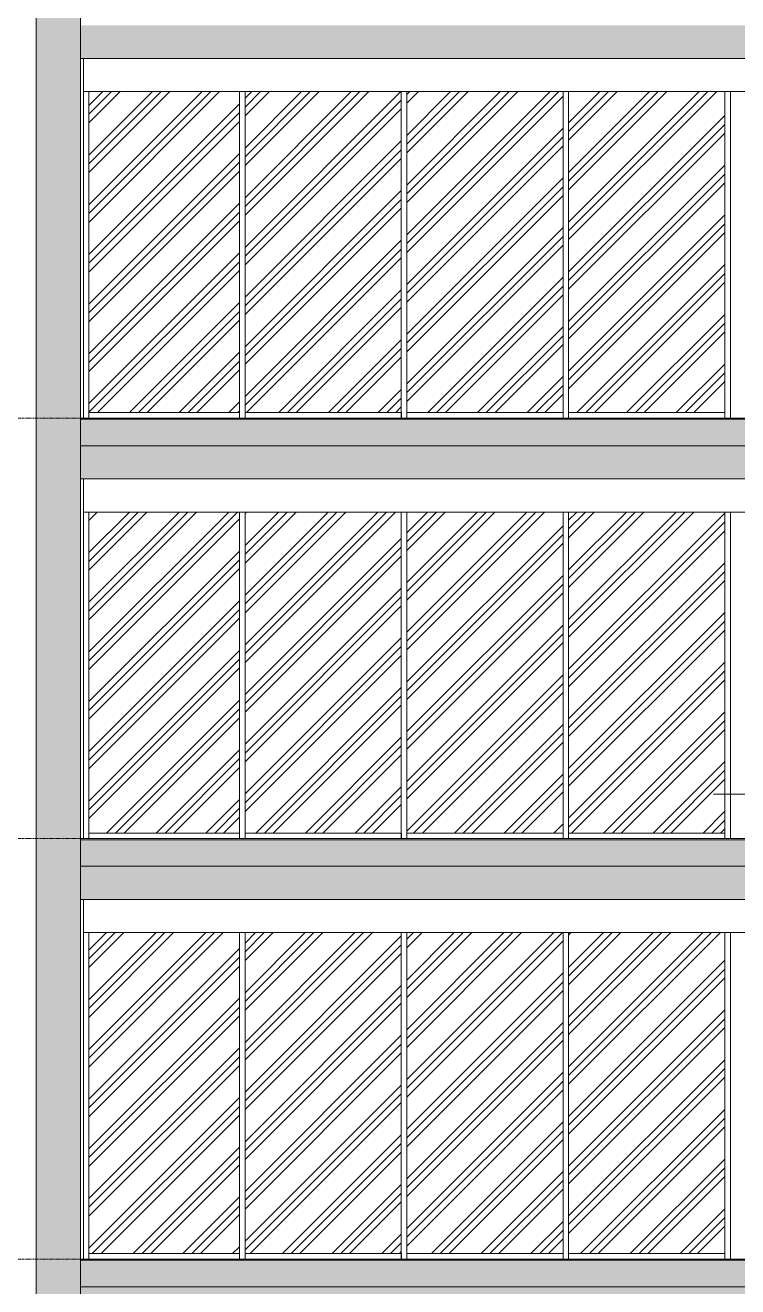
# Model space of a CAD drawing. Header units: millimetres. Extents: x 78096 to 288885, y -20632 to 149556.
# Drawn here: x 229584 to 236021, y 119050 to 130450 of the extents above; entities that cross this region are included whole.
import ezdxf

# ---------------------------------------------------------------- set-up
doc = ezdxf.new("R2010")
doc.units = ezdxf.units.MM
doc.linetypes.add('Centre', pattern=[31.75, 6.35, -4.7625, 15.875, -4.7625])
doc.linetypes.add('Grid Line', pattern=[22.225, 12.7, -3.175, 3.175, -3.175])
for name, color, linetype, lineweight in [('A-DETL', 90, 'Continuous', 9), ('A-DETL-GENF', 92, 'Continuous', 9), ('A-FLOR-FNSH', 192, 'Continuous', 35), ('A-FLOR-LEVL', 51, 'Continuous', 9), ('A-FLOR-MCUT', 51, 'Continuous', 9), ('A-FLOR-PATT', 8, 'Continuous', 35), ('A-GLAZ-CURT', 52, 'Continuous', 9), ('A-GLAZ-CWMG', 51, 'Continuous', 9), ('A-WALL', 113, 'Continuous', 9), ('A-WALL-FNSH', 113, 'Continuous', 25), ('G-ANNO-DIMS', 111, 'Continuous', 9), ('S-BEAM', 12, 'Continuous', 9), ('S-COLS', 52, 'Continuous', 9), ('S-GRID', 1, 'Continuous', 9)]:
    doc.layers.add(name, color=color, linetype=linetype, lineweight=lineweight)
pattern_1 = [(45, (5066.1, 117385), (-224.5064, 224.5064), []), (45, (5145.46, 117385), (0, 449.013), []), (45, (4986.7, 117385), (0, 449.013), [])]
pattern_2 = [(0, (230762.54, 117385), (812.8, 203.2), [33.528, -576.072, 33.528, -576.072, -3251.2]), (0, (230762.54, 117385), (812.8, 203.2), [-1219.2, 33.528, -1185.672, 33.528, -576.072, -1422.4]), (0, (230762.54, 117385), (812.8, 203.2), [-3048, 33.528, -372.872, 33.528, -982.472]), (120, (231067.34, 117486.6), (-582.3764, 602.3054), [33.528, -576.072, 33.528, -3827.272]), (120, (231067.34, 117486.6), (-582.3764, 602.3054), [-643.128, -576.072, 33.528, -1185.672, -2032]), (120, (231067.34, 117486.6), (-582.3764, 602.3054), [-2438.4, 33.528, -576.072, 33.528, -1388.872]), (120, (231067.34, 117486.6), (-582.3764, 602.3054), [-3081.528, -372.872, 33.528, -982.472]), (240, (231168.94, 117893), (-230.4236, -805.5054), [33.528, -576.072, 33.528, -3827.272]), (240, (231168.94, 117893), (-230.4236, -805.5054), [-643.128, -576.072, 33.528, -1185.672, -2032]), (240, (231168.94, 117893), (-230.4236, -805.5054), [-2438.4, 33.528, -576.072, 33.528, -1388.872]), (240, (231168.94, 117893), (-230.4236, -805.5054), [-3081.528, -372.872, 33.528, -982.472])]
pattern_3 = [(50, (230762.54, 117385), (728.7365, -63.756), [76.2, -838.2]), (355, (230762.54, 117385), (-140.972, 764.228), [60.96, -670.56]), (100.451, (230823.3, 117379.7), (587.77, 700.467), [64.76, -712.36]), (46.184, (230762.5, 117588.2), (1084.316, -168.17), [114.3, -1257.3]), (96.636, (230852.9, 117574.2), (949.61, 989.71), [97.14, -1068.54]), (351.184, (230762.5, 117588.2), (949.62, 989.7), [91.44, -1005.84]), (21, (230864.14, 117537.4), (606.458, -409.0606), [76.2, -838.2]), (326, (230864.14, 117537.4), (247.208, 736.753), [60.96, -670.56]), (71.451, (230914.7, 117503.3), (853.668, 327.685), [64.76, -712.36]), (37.5, (230762.54, 117385), (12.3547, 338.2201), [33.528, -628.904, 33.528, -647.192, -673.1]), (37.5, (230762.54, 117385), (12.3547, 338.2201), [-1343.152, 33.528, -639.572]), (7.5, (230762.54, 117385), (267.279, 400.722), [33.528, -354.584, 33.528, -613.664, -256.54]), (7.5, (230762.54, 117385), (267.279, 400.722), [-1035.304, 33.528, -223.012]), (327.5, (230535.98, 117385), (542.3633, -22.9153), [33.528, -220.472, 33.528, -758.952, -1051.56]), (327.5, (230535.98, 117385), (542.3633, -22.9153), [-1046.48, 33.528, -1018.032]), (317.5, (230434.38, 117385), (592.517, 101.707), [33.528, -296.672, 33.528, -492.76, -746.76]), (317.5, (230434.38, 117385), (592.517, 101.707), [-856.488, 33.528, -713.232])]

# ---------------------------------------------------------------- blocks, each defined once
blk = doc.blocks.new('M_Concrete-Rectangular-Column - 45 x 100-4813828-TOMH A-A')
at = {"layer": 'S-COLS'}
for p, q in [((10208, 129850), (10208, 126900)), ((10208, 126050), (10208, 123100)), ((10208, 122250), (10208, 119300))]:
    blk.add_line(p, q, dxfattribs=at)
blk = doc.blocks.new('System Panel - Glazed-V69-TOMH A-A')
at = {"layer": 'A-GLAZ-CURT'}
h = blk.add_hatch(dxfattribs=at)
h.set_pattern_fill('FP_4', color=9, style=0, pattern_type=2)
h.set_pattern_definition(pattern_1)
h.paths.add_polyline_path([(9098, 119350), (10208, 119350), (10208, 122250), (8797, 122250), (8797, 119350)])
blk = doc.blocks.new('System Panel - Glazed-V70-TOMH A-A')
at = {"layer": 'A-GLAZ-CURT'}
h = blk.add_hatch(dxfattribs=at)
h.set_pattern_fill('FP_4', color=9, style=0, pattern_type=2)
h.set_pattern_definition(pattern_1)
h.paths.add_polyline_path([(7484, 119350), (8747, 119350), (8747, 122250), (7335, 122250), (7335, 119350)])
blk = doc.blocks.new('System Panel - Glazed-V71-TOMH A-A')
at = {"layer": 'A-GLAZ-CURT'}
h = blk.add_hatch(dxfattribs=at)
h.set_pattern_fill('FP_4', color=9, style=0, pattern_type=2)
h.set_pattern_definition(pattern_1)
h.paths.add_polyline_path([(7285, 119350), (7285, 122250), (5874, 122250), (5874, 119350), (6676, 119350)])
blk = doc.blocks.new('System Panel - Glazed-V72-TOMH A-A')
at = {"layer": 'A-GLAZ-CURT'}
h = blk.add_hatch(dxfattribs=at)
h.set_pattern_fill('FP_4', color=9, style=0, pattern_type=2)
h.set_pattern_definition(pattern_1)
h.paths.add_polyline_path([(5062, 119350), (5824, 119350), (5824, 122250), (4463, 122250), (4463, 119350)])
blk = doc.blocks.new('Rectangular Mullion - 50 x 150mm ALUMINIUM-4317723-TOMH A-A')
at = {"layer": 'A-GLAZ-CWMG'}
for p, q in [((8797, 100300), (8797, 100350)), ((8797, 100350), (10208, 100350))]:
    blk.add_line(p, q, dxfattribs=at)
blk = doc.blocks.new('Rectangular Mullion - 50 x 150mm ALUMINIUM-V27-TOMH A-A')
at = {"layer": 'A-GLAZ-CWMG'}
for p, q in [((7335, 100300), (7335, 100350)), ((7335, 100350), (8747, 100350)), ((8747, 100350), (8747, 100300))]:
    blk.add_line(p, q, dxfattribs=at)
blk = doc.blocks.new('Rectangular Mullion - 50 x 150mm ALUMINIUM-4317724-TOMH A-A')
at = {"layer": 'A-GLAZ-CWMG'}
for p, q in [((4463, 100300), (4463, 100350)), ((4463, 100350), (5824, 100350)), ((5824, 100350), (5824, 100300))]:
    blk.add_line(p, q, dxfattribs=at)
blk = doc.blocks.new('Rectangular Mullion - 50 x 150mm ALUMINIUM-4375762-TOMH A-A')
at = {"layer": 'A-GLAZ-CWMG'}
blk.add_line((10708, 99450), (10708, 96500), dxfattribs=at)
blk = doc.blocks.new('Rectangular Mullion - 50 x 150mm ALUMINIUM-V14-TOMH A-A')
at = {"layer": 'A-GLAZ-CWMG'}
for p, q in [((13424, 99450), (13424, 96500)), ((13474, 99450), (13474, 96500))]:
    blk.add_line(p, q, dxfattribs=at)
blk = doc.blocks.new('System Panel - Glazed-V78-TOMH A-A')
at = {"layer": 'A-GLAZ-CURT'}
h = blk.add_hatch(dxfattribs=at)
h.set_pattern_fill('FP_4', color=9, style=0, pattern_type=2)
h.set_pattern_definition(pattern_1)
h.paths.add_polyline_path([(8797, 123150), (10208, 123150), (10208, 126050), (8797, 126050), (8797, 123709)])
blk = doc.blocks.new('System Panel - Glazed-V79-TOMH A-A')
at = {"layer": 'A-GLAZ-CURT'}
h = blk.add_hatch(dxfattribs=at)
h.set_pattern_fill('FP_4', color=9, style=0, pattern_type=2)
h.set_pattern_definition(pattern_1)
h.paths.add_polyline_path([(8291, 123150), (8747, 123150), (8747, 126050), (7335, 126050), (7335, 123150), (7484, 123150)])
blk = doc.blocks.new('System Panel - Glazed-V80-TOMH A-A')
at = {"layer": 'A-GLAZ-CURT'}
h = blk.add_hatch(dxfattribs=at)
h.set_pattern_fill('FP_4', color=9, style=0, pattern_type=2)
h.set_pattern_definition(pattern_1)
h.paths.add_polyline_path([(7285, 123150), (7285, 126050), (5874, 126050), (5874, 123150), (6676, 123150)])
blk = doc.blocks.new('System Panel - Glazed-V81-TOMH A-A')
at = {"layer": 'A-GLAZ-CURT'}
h = blk.add_hatch(dxfattribs=at)
h.set_pattern_fill('FP_4', color=9, style=0, pattern_type=2)
h.set_pattern_definition(pattern_1)
h.paths.add_polyline_path([(5062, 123150), (5824, 123150), (5824, 126050), (4463, 126050), (4463, 123150), (4658, 123150)])
blk = doc.blocks.new('System Panel - Glazed-V87-TOMH A-A')
at = {"layer": 'A-GLAZ-CURT'}
h = blk.add_hatch(dxfattribs=at)
h.set_pattern_fill('FP_4', color=9, style=0, pattern_type=2)
h.set_pattern_definition(pattern_1)
h.paths.add_polyline_path([(9098, 126950), (10208, 126950), (10208, 129850), (8797, 129850), (8797, 126950)])
blk = doc.blocks.new('System Panel - Glazed-V88-TOMH A-A')
at = {"layer": 'A-GLAZ-CURT'}
h = blk.add_hatch(dxfattribs=at)
h.set_pattern_fill('FP_4', color=9, style=0, pattern_type=2)
h.set_pattern_definition(pattern_1)
h.paths.add_polyline_path([(8291, 126950), (8747, 126950), (8747, 129850), (7335, 129850), (7335, 126950), (7484, 126950)])
blk = doc.blocks.new('System Panel - Glazed-V89-TOMH A-A')
at = {"layer": 'A-GLAZ-CURT'}
h = blk.add_hatch(dxfattribs=at)
h.set_pattern_fill('FP_4', color=9, style=0, pattern_type=2)
h.set_pattern_definition(pattern_1)
h.paths.add_polyline_path([(7285, 126950), (7285, 129850), (5874, 129850), (5874, 126950), (6676, 126950)])
blk = doc.blocks.new('System Panel - Glazed-V90-TOMH A-A')
at = {"layer": 'A-GLAZ-CURT'}
h = blk.add_hatch(dxfattribs=at)
h.set_pattern_fill('FP_4', color=9, style=0, pattern_type=2)
h.set_pattern_definition(pattern_1)
h.paths.add_polyline_path([(5062, 126950), (5824, 126950), (5824, 129850), (4463, 129850), (4463, 126950), (4658, 126950)])
blk = doc.blocks.new('Direct Shape - Basic Wall_400 mm_8363447-4474146-TOMH A-A')
at = {"layer": 'A-WALL', "lineweight": 18}
for p, q in [((10258, 129850), (10258, 126900)), ((10258, 126050), (10258, 123100)), ((10258, 122250), (10258, 119300))]:
    blk.add_line(p, q, dxfattribs=at)
blk = doc.blocks.new('Direct Shape - The_HUB-4475788-TOMH A-A')
at = {"layer": 'S-BEAM'}
blk.add_line((4413, 122250), (15188, 122250), dxfattribs=at)
blk = doc.blocks.new('Direct Shape - M_Concrete-Rectangular Beam_70x70_8396038-4474732-TOMH A-A')
blk.add_blockref('Direct Shape - The_HUB-4475788-TOMH A-A', (0, 0))
blk = doc.blocks.new('Direct Shape - The_HUB-4475790-TOMH A-A')
at = {"layer": 'S-BEAM'}
blk.add_line((4413, 126050), (15188, 126050), dxfattribs=at)
blk = doc.blocks.new('Direct Shape - M_Concrete-Rectangular Beam_70x70_8396927-4474751-TOMH A-A')
blk.add_blockref('Direct Shape - The_HUB-4475790-TOMH A-A', (0, 0))
blk = doc.blocks.new('Direct Shape - The_HUB-4475839-TOMH A-A')
at = {"layer": 'S-BEAM'}
blk.add_line((4413, 129850), (15188, 129850), dxfattribs=at)
blk = doc.blocks.new('Direct Shape - M_Concrete-Rectangular Beam_70x70_8397816-4474922-TOMH A-A')
blk.add_blockref('Direct Shape - The_HUB-4475839-TOMH A-A', (0, 0))
blk = doc.blocks.new('Spot Elevations - M_Spot Elevation - Target Filled-23738-TOMH A-A')
at = {"layer": 'G-ANNO-DIMS'}
h = blk.add_hatch(color=256, dxfattribs=at)
edge = h.paths.add_edge_path()
edge.add_line((24622, 83517), (24822, 83517))
edge.add_arc((24622, 83517), 200, 0, 90)
edge.add_line((24622, 83717), (24622, 83517))
h = blk.add_hatch(color=256, dxfattribs=at)
edge = h.paths.add_edge_path()
edge.add_line((24622, 83517), (24422, 83517))
edge.add_arc((24622, 83517), 200, 180, 270)
edge.add_line((24622, 83317), (24622, 83517))
for p, q in [((24622, 83217), (24622, 83817)), ((24922, 83517), (23222, 83517))]:
    blk.add_line(p, q, dxfattribs=at)
blk.add_circle((24622, 83517), 200, dxfattribs=at)

msp = doc.modelspace()

# ---------------------------------------------------------------- hatches: boundary and pattern name
at = {"layer": 'A-DETL-GENF'}
h = msp.add_hatch(dxfattribs=at)
h.set_pattern_fill('FP_7', color=50, style=0, pattern_type=2)
h.set_pattern_definition(pattern_3)
h.paths.add_polyline_path([(229950.999, 82750), (230084.458, 82750), (230084.458, 141050), (229684.458, 141050), (229684.458, 82750)])
h = msp.add_hatch(dxfattribs=at)
h.set_pattern_fill('FP_7', color=50, style=0, pattern_type=2)
h.set_pattern_definition(pattern_3)
h.paths.add_polyline_path([(244184.346, 128613.164), (244384.346, 128613.164), (244384.346, 131245.845), (244184.346, 131245.371), (244184.346, 130450), (241734.387, 130450), (241734.387, 130650), (241334.387, 130650), (241334.387, 130450), (230084.458, 130450), (230084.458, 130150), (241324.621, 130150), (241324.621, 129850), (241734.387, 129850), (241734.387, 130150), (244184.346, 130150), (244184.346, 128733.094)])
h.paths.add_polyline_path([(212190.132, 129850), (212234.399, 129850), (212234.399, 130150), (217784.412, 130150), (217784.412, 130450), (212234.399, 130450), (212234.399, 130650), (211834.399, 130650), (211834.399, 130450), (207534.458, 130450), (207534.458, 130900), (207334.458, 130900), (207334.458, 130150), (211834.399, 130150), (211834.399, 129850)])
h.paths.add_polyline_path([(227584.412, 130150), (229484.553, 130150), (229484.553, 130450), (227584.412, 130450), (227584.412, 130303.267)])
h.paths.add_polyline_path([(229684.27, 130150), (229684.458, 130150), (229684.27, 130303.267)])
h = msp.add_hatch(dxfattribs=at)
h.set_pattern_fill('FP_7', color=50, style=0, pattern_type=2)
h.set_pattern_definition(pattern_3)
h.paths.add_polyline_path([(244384.346, 125100.295), (244384.346, 126900), (244184.346, 126900), (244184.346, 126650), (241734.387, 126650), (241734.387, 126850), (241334.387, 126848.887), (241334.387, 126650), (230084.458, 126650), (230084.458, 126350), (241324.621, 126350), (241324.621, 126050), (241734.387, 126050), (241734.387, 126350), (244184.346, 126350), (244184.346, 125100.295)])
h.paths.add_polyline_path([(212190.132, 126050), (212234.399, 126050), (212234.399, 126350), (217784.412, 126350), (217784.412, 126650), (212234.399, 126650), (212234.399, 126850), (211834.399, 126848.887), (211834.399, 126650), (207534.458, 126650), (207534.458, 127100), (207334.458, 127100), (207334.458, 126350), (211834.399, 126350), (211834.399, 126050)])
h.paths.add_polyline_path([(227584.412, 126350), (229484.553, 126350), (229484.553, 126650), (227584.412, 126650), (227584.412, 126534.852)])
h.paths.add_polyline_path([(229684.27, 126350), (229684.458, 126350), (229684.27, 126534.852)])
h = msp.add_hatch(dxfattribs=at)
h.set_pattern_fill('FP_7', color=50, style=0, pattern_type=2)
h.set_pattern_definition(pattern_3)
h.paths.add_polyline_path([(244384.346, 120943.707), (244384.346, 123100), (244184.346, 123100), (244184.346, 122850), (241734.387, 122850), (241734.387, 123050), (241334.387, 123050), (241334.387, 122850), (230084.458, 122850), (230084.458, 122550), (241324.621, 122550), (241324.621, 122250), (241734.387, 122250), (241734.387, 122550), (244184.346, 122550), (244184.346, 120943.707)])
h.paths.add_polyline_path([(211834.399, 122250), (212234.399, 122250), (212234.399, 122550), (217784.412, 122550), (217784.412, 122850), (212234.399, 122850), (212234.399, 123050), (211834.399, 123050), (211834.399, 122850), (207534.458, 122850), (207534.458, 123300), (207334.458, 123300), (207334.458, 122550), (211834.399, 122550), (211834.399, 122452.403)])
h.paths.add_polyline_path([(227584.412, 122550), (229484.553, 122550), (229484.553, 122850), (227584.412, 122850), (227584.412, 122766.438)])
h.paths.add_polyline_path([(229684.27, 122550), (229684.458, 122550), (229684.27, 122766.438)])
h = msp.add_hatch(dxfattribs=at)
h.set_pattern_fill('FP_7', color=50, style=0, pattern_type=2)
h.set_pattern_definition(pattern_3)
h.paths.add_polyline_path([(244384.346, 117346.76), (244384.346, 119557.592), (244184.346, 119557.592), (244184.346, 119050), (241734.387, 119050), (241734.387, 119250), (241334.387, 119250), (241334.387, 119050), (230084.458, 119050), (230084.458, 118750), (241324.621, 118750), (241324.621, 118450), (241734.387, 118450), (241734.387, 118750), (244184.346, 118750), (244184.346, 117346.76)])
h.paths.add_polyline_path([(212190.132, 118450), (212234.399, 118450), (212234.399, 118750), (217784.412, 118750), (217784.412, 119050), (212234.399, 119050), (212234.399, 119250), (211834.399, 119250), (211834.399, 119050), (207534.458, 119050), (207534.458, 119500), (207334.458, 119500), (207334.458, 118750), (211834.399, 118750), (211834.399, 118450)])
h.paths.add_polyline_path([(227584.412, 118750), (229484.553, 118750), (229484.553, 119050), (227584.412, 119050), (227584.412, 118998.023)])
h.paths.add_polyline_path([(229684.27, 118750), (229684.458, 118750), (229684.27, 118996.963)])
at = {"layer": 'A-FLOR-PATT', "lineweight": 9}
h = msp.add_hatch(dxfattribs=at)
h.set_pattern_fill('FP_2', color=256, style=0, pattern_type=2)
h.set_pattern_definition(pattern_2)
h.paths.add_polyline_path([(228336.374, 126650), (229484.553, 126650), (229484.553, 126890), (227584.424, 126890), (227584.424, 126650), (227932.718, 126650)])
h.paths.add_polyline_path([(212234.399, 126650), (216484.346, 126650), (216484.346, 126890), (212034.345, 126890), (212034.345, 126850), (212234.399, 126848.887), (212234.399, 126660.85)])
h.paths.add_polyline_path([(242135.279, 126650), (242135.279, 126890), (230084.458, 126890), (230084.458, 126650), (241334.387, 126650), (241334.387, 126850), (241734.387, 126848.887), (241734.387, 126650), (242060.681, 126650)])
h.paths.add_polyline_path([(224384.412, 126650), (224384.412, 126890), (222834.424, 126890), (222834.424, 126650), (224299.814, 126650)])
h.paths.add_polyline_path([(216584.346, 126650), (217784.412, 126650.12), (217784.412, 126890), (216584.346, 126890), (216584.346, 126848.887)])
h.paths.add_polyline_path([(229684.27, 126650), (229684.458, 126650), (229684.27, 126848.887)])
h.paths.add_polyline_path([(218184.424, 126650), (218209.424, 126650), (218209.424, 126890), (218184.424, 126890), (218184.424, 126848.887)])
h = msp.add_hatch(dxfattribs=at)
h.set_pattern_fill('FP_2', color=256, style=0, pattern_type=2)
h.set_pattern_definition(pattern_2)
h.paths.add_polyline_path([(215823.036, 122850), (216484.346, 122850), (216484.346, 123090), (212034.345, 123090), (212034.345, 123050), (212234.399, 123050), (212234.399, 122850), (215419.38, 122850)])
h.paths.add_polyline_path([(223492.502, 122850), (224384.412, 122850), (224384.412, 123090), (222834.424, 123090), (222834.424, 122850), (223088.846, 122850)])
h.paths.add_polyline_path([(242135.279, 122850), (242135.279, 123090), (230084.458, 123090), (230084.458, 122850), (241334.387, 122850), (241334.387, 123050), (241734.387, 123050), (241734.387, 122850), (242060.681, 122850)])
h.paths.add_polyline_path([(227584.412, 122850), (229484.553, 122850), (229484.553, 123090), (227584.412, 123090), (227584.412, 122891.735)])
h.paths.add_polyline_path([(218209.424, 122850), (218209.424, 123090), (218184.424, 123090), (218184.424, 122850)])
h.paths.add_polyline_path([(216584.346, 122850), (217784.412, 122850.12), (217784.412, 123090), (216584.346, 123090), (216584.346, 123080.472)])
h.paths.add_polyline_path([(229684.27, 122850), (229684.458, 122850), (229684.27, 123080.472)])
h = msp.add_hatch(dxfattribs=at)
h.set_pattern_fill('FP_2', color=256, style=0, pattern_type=2)
h.set_pattern_definition(pattern_2)
h.paths.add_polyline_path([(242135.279, 119050), (242135.279, 119290), (230084.458, 119290), (230084.458, 119050), (241334.387, 119050), (241334.387, 119250), (241734.387, 119250), (241734.387, 119050), (242060.681, 119050)])
h.paths.add_polyline_path([(229143.687, 119050), (229484.553, 119050), (229484.553, 119290), (227584.424, 119290), (227584.424, 119050), (228740.031, 119050)])
h.paths.add_polyline_path([(212234.399, 119050), (216484.346, 119050), (216484.346, 119290), (212034.345, 119290), (212034.345, 119250), (212234.399, 119250), (212234.399, 119060.85)])
h.paths.add_polyline_path([(229684.27, 119050), (229684.458, 119050), (229684.27, 119290)])
h.paths.add_polyline_path([(216584.346, 119050), (217784.412, 119050.12), (217784.412, 119290), (216584.346, 119290), (216584.346, 119155.04)])
h.paths.add_polyline_path([(218184.424, 119050), (218209.424, 119050), (218209.424, 119290), (218184.424, 119290)])
h.paths.add_polyline_path([(222834.424, 119050), (224384.412, 119050), (224384.412, 119290), (222834.424, 119290), (222834.424, 119077.273)])

# ---------------------------------------------------------------- linework, layer by layer
at = {"layer": 'A-DETL', "lineweight": 18}
for p, q in [((229684.27, 82800), (229684.27, 141050)), ((229684.458, 141050), (229684.458, 82750)), ((230084.458, 82750), (230084.458, 141050)), ((230084.458, 130150), (241324.621, 130150)), ((241334.387, 126650), (230084.458, 126650)), ((230084.458, 126350), (241324.621, 126350)), ((241334.387, 122850), (230084.458, 122850)), ((230084.458, 122550), (241324.621, 122550)), ((241334.387, 119050), (230084.458, 119050))]:
    msp.add_line(p, q, dxfattribs=at)
at = {"layer": 'A-FLOR-FNSH', "color": 7, "lineweight": 18}
for p, q in [((229684.458, 126900), (229684.27, 126900)), ((242135.279, 126900), (230084.458, 126900)), ((229684.458, 123100), (229684.27, 123100)), ((242135.279, 123100), (230084.458, 123100)), ((229684.458, 119300), (229684.27, 119300)), ((242135.279, 119300), (230084.458, 119300))]:
    msp.add_line(p, q, dxfattribs=at)
at = {"layer": 'A-FLOR-LEVL', "linetype": 'Centre'}
for p, q in [((192334.611, 126900), (278486.268, 126900)), ((192334.611, 123100), (278486.268, 123100)), ((192334.611, 119300), (278486.268, 119300))]:
    msp.add_line(p, q, dxfattribs=at)
at = {"layer": 'A-FLOR-MCUT', "lineweight": 18}
for p, q in [((229684.458, 126890), (229684.27, 126890)), ((242135.279, 126890), (230084.458, 126890)), ((229684.458, 123090), (229684.27, 123090)), ((242135.279, 123090), (230084.458, 123090)), ((229684.458, 119290), (229684.27, 119290)), ((242135.279, 119290), (230084.458, 119290))]:
    msp.add_line(p, q, dxfattribs=at)
at = {"layer": 'A-WALL-FNSH', "color": 7, "lineweight": 18}
for p, q in [((230109.458, 126900), (230109.458, 130150)), ((230109.458, 123100), (230109.458, 126350)), ((230109.458, 119300), (230109.458, 122550))]:
    msp.add_line(p, q, dxfattribs=at)
at = {"layer": 'S-GRID', "linetype": 'Grid Line'}
msp.add_line((230084.458, 78125.107), (230084.458, 148256.175), dxfattribs=at)

# ---------------------------------------------------------------- block references
at = {"layer": 'A-GLAZ-CURT'}
for name in ['System Panel - Glazed-V90-TOMH A-A', 'System Panel - Glazed-V89-TOMH A-A', 'System Panel - Glazed-V88-TOMH A-A', 'System Panel - Glazed-V87-TOMH A-A', 'System Panel - Glazed-V81-TOMH A-A', 'System Panel - Glazed-V80-TOMH A-A', 'System Panel - Glazed-V79-TOMH A-A', 'System Panel - Glazed-V78-TOMH A-A', 'System Panel - Glazed-V72-TOMH A-A', 'System Panel - Glazed-V71-TOMH A-A', 'System Panel - Glazed-V70-TOMH A-A', 'System Panel - Glazed-V69-TOMH A-A']:
    msp.add_blockref(name, (225696.455, 0), dxfattribs=at)
at = {"layer": 'A-GLAZ-CWMG'}
for name, p in [('Rectangular Mullion - 50 x 150mm ALUMINIUM-4375762-TOMH A-A', (219451.516, 30400)), ('Rectangular Mullion - 50 x 150mm ALUMINIUM-V14-TOMH A-A', (218096.388, 30400)), ('Rectangular Mullion - 50 x 150mm ALUMINIUM-V14-TOMH A-A', (219557.623, 30400)), ('Rectangular Mullion - 50 x 150mm ALUMINIUM-V14-TOMH A-A', (221018.858, 30400)), ('Rectangular Mullion - 50 x 150mm ALUMINIUM-4317724-TOMH A-A', (225696.455, 26600)), ('Rectangular Mullion - 50 x 150mm ALUMINIUM-V27-TOMH A-A', (224235.22, 26600)), ('Rectangular Mullion - 50 x 150mm ALUMINIUM-V27-TOMH A-A', (225696.455, 26600)), ('Rectangular Mullion - 50 x 150mm ALUMINIUM-4317723-TOMH A-A', (225696.455, 26600)), ('Rectangular Mullion - 50 x 150mm ALUMINIUM-4375762-TOMH A-A', (219451.516, 26600)), ('Rectangular Mullion - 50 x 150mm ALUMINIUM-V14-TOMH A-A', (218096.388, 26600)), ('Rectangular Mullion - 50 x 150mm ALUMINIUM-V14-TOMH A-A', (219557.623, 26600)), ('Rectangular Mullion - 50 x 150mm ALUMINIUM-V14-TOMH A-A', (221018.858, 26600)), ('Rectangular Mullion - 50 x 150mm ALUMINIUM-4317724-TOMH A-A', (225696.455, 22800)), ('Rectangular Mullion - 50 x 150mm ALUMINIUM-V27-TOMH A-A', (224235.22, 22800)), ('Rectangular Mullion - 50 x 150mm ALUMINIUM-V27-TOMH A-A', (225696.455, 22800)), ('Rectangular Mullion - 50 x 150mm ALUMINIUM-4317723-TOMH A-A', (225696.455, 22800)), ('Rectangular Mullion - 50 x 150mm ALUMINIUM-4375762-TOMH A-A', (219451.516, 22800)), ('Rectangular Mullion - 50 x 150mm ALUMINIUM-V14-TOMH A-A', (218096.388, 22800)), ('Rectangular Mullion - 50 x 150mm ALUMINIUM-V14-TOMH A-A', (219557.623, 22800)), ('Rectangular Mullion - 50 x 150mm ALUMINIUM-V14-TOMH A-A', (221018.858, 22800)), ('Rectangular Mullion - 50 x 150mm ALUMINIUM-4317724-TOMH A-A', (225696.455, 19000)), ('Rectangular Mullion - 50 x 150mm ALUMINIUM-V27-TOMH A-A', (224235.22, 19000)), ('Rectangular Mullion - 50 x 150mm ALUMINIUM-V27-TOMH A-A', (225696.455, 19000)), ('Rectangular Mullion - 50 x 150mm ALUMINIUM-4317723-TOMH A-A', (225696.455, 19000))]:
    msp.add_blockref(name, p, dxfattribs=at)
at = {"layer": 'A-WALL', "lineweight": 18}
msp.add_blockref('Direct Shape - Basic Wall_400 mm_8363447-4474146-TOMH A-A', (225696.455, 0), dxfattribs=at)
at = {"layer": 'G-ANNO-DIMS'}
msp.add_blockref('Spot Elevations - M_Spot Elevation - Target Filled-23738-TOMH A-A', (212579.764, 39985.829), dxfattribs=at)
at = {"layer": 'S-BEAM'}
for name in ['Direct Shape - M_Concrete-Rectangular Beam_70x70_8397816-4474922-TOMH A-A', 'Direct Shape - M_Concrete-Rectangular Beam_70x70_8396927-4474751-TOMH A-A', 'Direct Shape - M_Concrete-Rectangular Beam_70x70_8396038-4474732-TOMH A-A']:
    msp.add_blockref(name, (225696.455, 0), dxfattribs=at)
at = {"layer": 'S-COLS'}
msp.add_blockref('M_Concrete-Rectangular-Column - 45 x 100-4813828-TOMH A-A', (225696.455, 0), dxfattribs=at)

doc.saveas('drawing.dxf')
